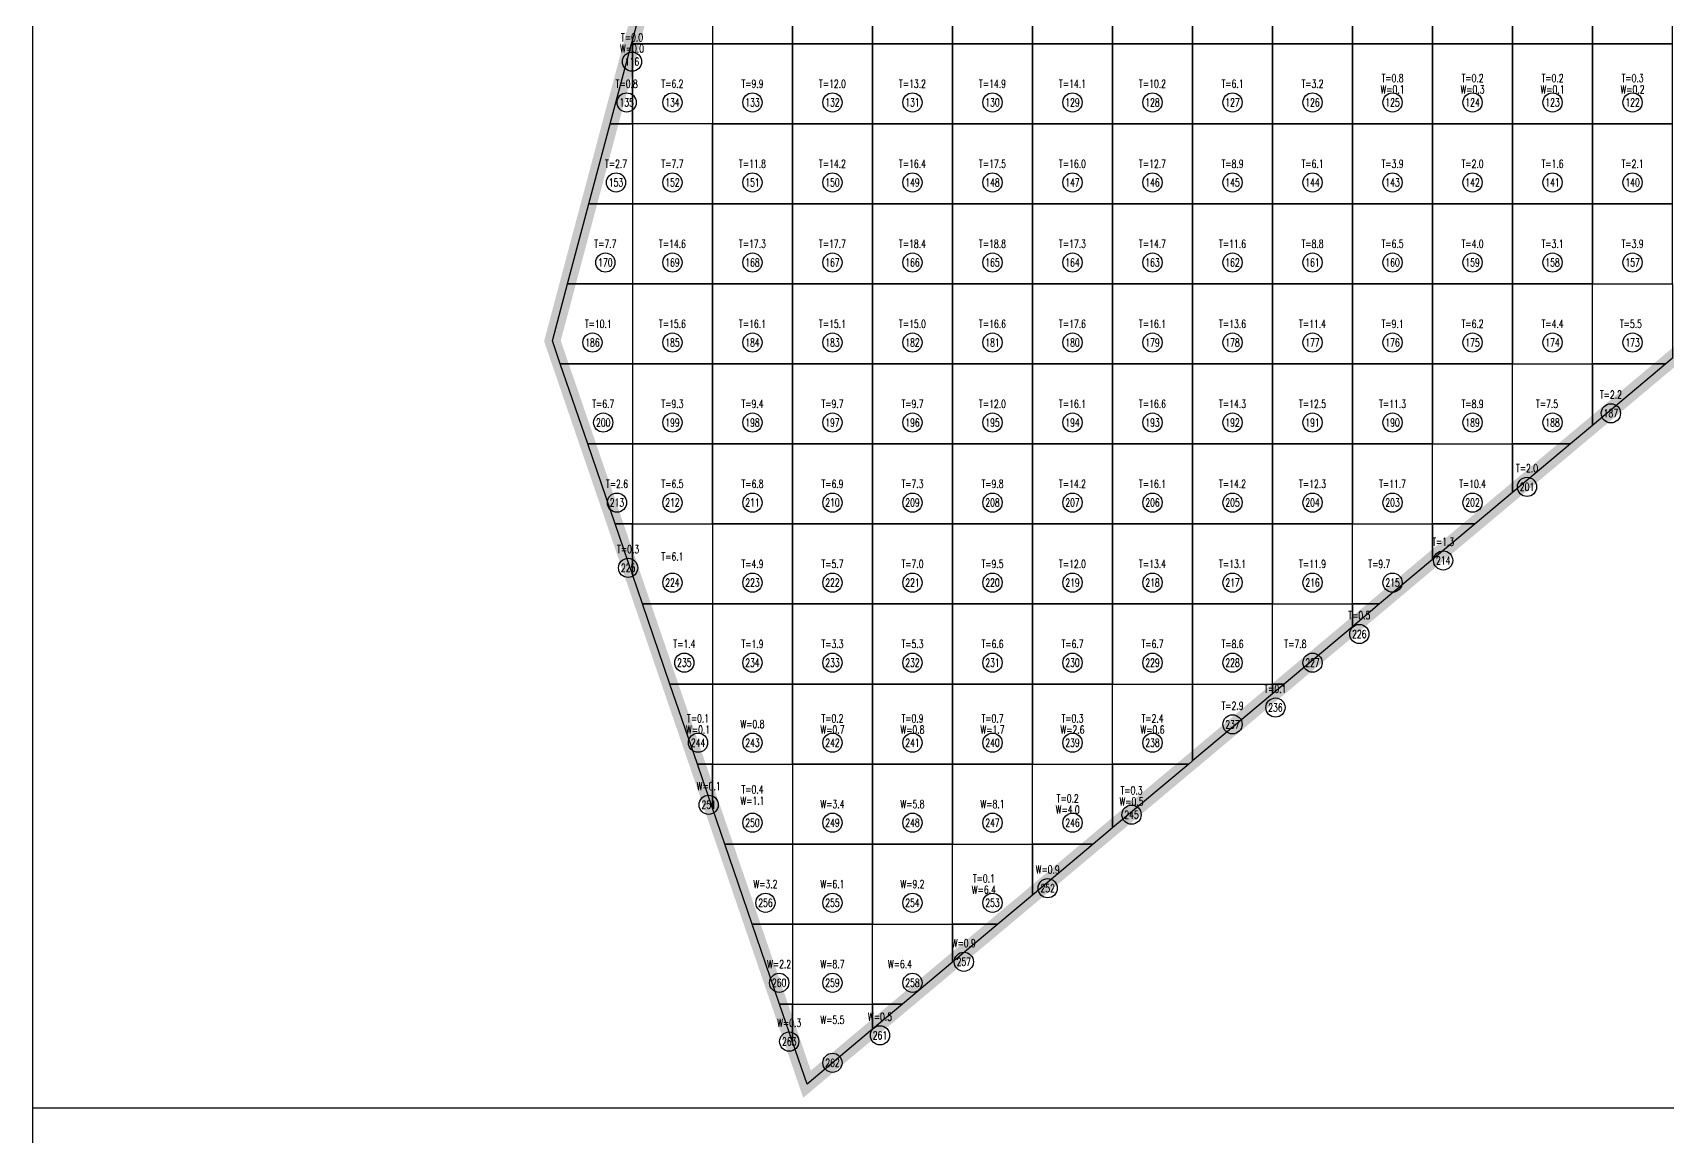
# Model space of a CAD drawing. Extents: x 4283 to 40403, y 1134 to 1764.
# Drawn here: x 18643.5 to 18728.6, y 1570.9 to 1628.3 of the extents above; entities that cross this region are included whole.
import ezdxf
from ezdxf.enums import TextEntityAlignment as Align

# ---------------------------------------------------------------- set-up
doc = ezdxf.new("R2010")
doc.units = 0
for name, color, linetype in [('tdz_22-2方格网', 2, 'Continuous'), ('tdz_22-2方格网计算', 7, 'Continuous'), ('tdz_土方计算图', 7, 'Continuous'), ('tdz_格田', 6, 'Continuous')]:
    doc.layers.add(name, color=color, linetype=linetype)
doc.styles.add('GLandNum', font='txt_____.ttf', dxfattribs={"width": 0.7, "height": 0.5})

msp = doc.modelspace()

# ---------------------------------------------------------------- linework, layer by layer
at = {"layer": 'tdz_22-2方格网', "linetype": 'Continuous'}
for points in [[(18675.761, 1631.92, 2834.71), (18678.86, 1631.92, 2834.529), (18678.86, 1627.753, 2834.358), (18674.694, 1627.753, 2834.604), (18674.694, 1627.915, 2834.608)], [(18678.86, 1631.92, 2834.529), (18678.86, 1627.753, 2834.358), (18683.027, 1627.753, 2833.963), (18683.027, 1631.92, 2834.253)], [(18683.027, 1631.92, 2834.253), (18683.027, 1627.753, 2833.963), (18687.194, 1627.753, 2833.795), (18687.194, 1631.92, 2833.799)], [(18687.194, 1631.92, 2833.799), (18687.194, 1627.753, 2833.795), (18691.36, 1627.753, 2833.623), (18691.36, 1631.92, 2833.528)], [(18691.36, 1631.92, 2833.528), (18691.36, 1627.753, 2833.623), (18695.527, 1627.753, 2833.347), (18695.527, 1631.92, 2833.614)], [(18695.527, 1631.92, 2833.614), (18695.527, 1627.753, 2833.347), (18699.694, 1627.753, 2833.261), (18699.694, 1631.92, 2833.504)], [(18699.694, 1631.92, 2833.504), (18699.694, 1627.753, 2833.261), (18703.86, 1627.753, 2833.242), (18703.86, 1631.92, 2833.48)], [(18703.86, 1631.92, 2833.48), (18703.86, 1627.753, 2833.242), (18708.027, 1627.753, 2833.164), (18708.027, 1631.92, 2833.374)], [(18708.027, 1631.92, 2833.374), (18708.027, 1627.753, 2833.164), (18712.194, 1627.753, 2833.059), (18712.194, 1631.92, 2833.265)], [(18712.194, 1631.92, 2833.265), (18712.194, 1627.753, 2833.059), (18716.36, 1627.753, 2832.927), (18716.36, 1631.92, 2833.082)], [(18716.36, 1631.92, 2833.082), (18716.36, 1627.753, 2832.927), (18720.527, 1627.753, 2832.723), (18720.527, 1631.92, 2832.885)], [(18720.527, 1631.92, 2832.885), (18720.527, 1627.753, 2832.723), (18724.694, 1627.753, 2832.519), (18724.694, 1631.92, 2832.693)], [(18724.694, 1631.92, 2832.693), (18724.694, 1627.753, 2832.519), (18728.86, 1627.753, 2832.363), (18728.86, 1631.92, 2832.503)], [(18674.651, 1627.753, 2834.603), (18674.694, 1627.753, 2834.604), (18674.694, 1623.586, 2834.528), (18673.54, 1623.586, 2834.497)], [(18674.694, 1627.915, 2834.608), (18674.694, 1627.753, 2834.604), (18674.651, 1627.753, 2834.603)], [(18674.694, 1623.586, 2834.528), (18674.694, 1627.753, 2834.604), (18678.86, 1627.753, 2834.358), (18678.86, 1623.586, 2834.188)], [(18678.86, 1627.753, 2834.358), (18678.86, 1623.586, 2834.188), (18683.027, 1623.586, 2833.923), (18683.027, 1627.753, 2833.963)], [(18683.027, 1627.753, 2833.963), (18683.027, 1623.586, 2833.923), (18687.194, 1623.586, 2833.712), (18687.194, 1627.753, 2833.795)], [(18687.194, 1627.753, 2833.795), (18687.194, 1623.586, 2833.712), (18691.36, 1623.586, 2833.352), (18691.36, 1627.753, 2833.623)], [(18691.36, 1627.753, 2833.623), (18691.36, 1623.586, 2833.352), (18695.527, 1623.586, 2833.174), (18695.527, 1627.753, 2833.347)], [(18695.527, 1627.753, 2833.347), (18695.527, 1623.586, 2833.174), (18699.694, 1623.586, 2833.065), (18699.694, 1627.753, 2833.261)], [(18699.694, 1627.753, 2833.261), (18699.694, 1623.586, 2833.065), (18703.86, 1623.586, 2833.04), (18703.86, 1627.753, 2833.242)], [(18703.86, 1627.753, 2833.242), (18703.86, 1623.586, 2833.04), (18708.027, 1623.586, 2832.962), (18708.027, 1627.753, 2833.164)], [(18708.027, 1627.753, 2833.164), (18708.027, 1623.586, 2832.962), (18712.194, 1623.586, 2832.853), (18712.194, 1627.753, 2833.059)], [(18712.194, 1627.753, 2833.059), (18712.194, 1623.586, 2832.853), (18716.36, 1623.586, 2832.734), (18716.36, 1627.753, 2832.927)], [(18716.36, 1627.753, 2832.927), (18716.36, 1623.586, 2832.734), (18720.527, 1623.586, 2832.572), (18720.527, 1627.753, 2832.723)], [(18720.527, 1627.753, 2832.723), (18720.527, 1623.586, 2832.572), (18724.694, 1623.586, 2832.359), (18724.694, 1627.753, 2832.519)], [(18724.694, 1627.753, 2832.519), (18724.694, 1623.586, 2832.359), (18728.86, 1623.586, 2832.188), (18728.86, 1627.753, 2832.363)], [(18673.54, 1623.586, 2834.497), (18674.694, 1623.586, 2834.528), (18674.694, 1619.42, 2834.371), (18672.429, 1619.42, 2834.39)], [(18674.694, 1623.586, 2834.528), (18674.694, 1619.42, 2834.371), (18678.86, 1619.42, 2833.979), (18678.86, 1623.586, 2834.188)], [(18678.86, 1623.586, 2834.188), (18678.86, 1619.42, 2833.979), (18683.027, 1619.42, 2833.662), (18683.027, 1623.586, 2833.923)], [(18683.027, 1623.586, 2833.923), (18683.027, 1619.42, 2833.662), (18687.194, 1619.42, 2833.389), (18687.194, 1623.586, 2833.712)], [(18687.194, 1623.586, 2833.712), (18687.194, 1619.42, 2833.389), (18691.36, 1619.42, 2833.176), (18691.36, 1623.586, 2833.352)], [(18691.36, 1623.586, 2833.352), (18691.36, 1619.42, 2833.176), (18695.527, 1619.42, 2833.024), (18695.527, 1623.586, 2833.174)], [(18695.527, 1623.586, 2833.174), (18695.527, 1619.42, 2833.024), (18699.694, 1619.42, 2832.914), (18699.694, 1623.586, 2833.065)], [(18699.694, 1623.586, 2833.065), (18699.694, 1619.42, 2832.914), (18703.86, 1619.42, 2832.838), (18703.86, 1623.586, 2833.04)], [(18703.86, 1623.586, 2833.04), (18703.86, 1619.42, 2832.838), (18708.027, 1619.42, 2832.766), (18708.027, 1623.586, 2832.962)], [(18708.027, 1623.586, 2832.962), (18708.027, 1619.42, 2832.766), (18712.194, 1619.42, 2832.648), (18712.194, 1623.586, 2832.853)], [(18712.194, 1623.586, 2832.853), (18712.194, 1619.42, 2832.648), (18716.36, 1619.42, 2832.53), (18716.36, 1623.586, 2832.734)], [(18716.36, 1623.586, 2832.734), (18716.36, 1619.42, 2832.53), (18720.527, 1619.42, 2832.423), (18720.527, 1623.586, 2832.572)], [(18720.527, 1623.586, 2832.572), (18720.527, 1619.42, 2832.423), (18724.694, 1619.42, 2832.198), (18724.694, 1623.586, 2832.359)], [(18724.694, 1623.586, 2832.359), (18724.694, 1619.42, 2832.198), (18728.86, 1619.42, 2831.981), (18728.86, 1623.586, 2832.188)], [(18672.429, 1619.42, 2834.39), (18674.694, 1619.42, 2834.371), (18674.694, 1615.253, 2833.844), (18671.319, 1615.253, 2834.283)], [(18674.694, 1619.42, 2834.371), (18674.694, 1615.253, 2833.844), (18678.86, 1615.253, 2833.528), (18678.86, 1619.42, 2833.979)], [(18678.86, 1619.42, 2833.979), (18678.86, 1615.253, 2833.528), (18683.027, 1615.253, 2833.427), (18683.027, 1619.42, 2833.662)], [(18683.027, 1619.42, 2833.662), (18683.027, 1615.253, 2833.427), (18687.194, 1615.253, 2833.317), (18687.194, 1619.42, 2833.389)], [(18687.194, 1619.42, 2833.389), (18687.194, 1615.253, 2833.317), (18691.36, 1615.253, 2833.054), (18691.36, 1619.42, 2833.176)], [(18691.36, 1619.42, 2833.176), (18691.36, 1615.253, 2833.054), (18695.527, 1615.253, 2832.873), (18695.527, 1619.42, 2833.024)], [(18695.527, 1619.42, 2833.024), (18695.527, 1615.253, 2832.873), (18699.694, 1615.253, 2832.764), (18699.694, 1619.42, 2832.914)], [(18699.694, 1619.42, 2832.914), (18699.694, 1615.253, 2832.764), (18703.86, 1615.253, 2832.654), (18703.86, 1619.42, 2832.838)], [(18703.86, 1619.42, 2832.838), (18703.86, 1615.253, 2832.654), (18708.027, 1615.253, 2832.569), (18708.027, 1619.42, 2832.766)], [(18708.027, 1619.42, 2832.766), (18708.027, 1615.253, 2832.569), (18712.194, 1615.253, 2832.452), (18712.194, 1619.42, 2832.648)], [(18712.194, 1619.42, 2832.648), (18712.194, 1615.253, 2832.452), (18716.36, 1615.253, 2832.357), (18716.36, 1619.42, 2832.53)], [(18716.36, 1619.42, 2832.53), (18716.36, 1615.253, 2832.357), (18720.527, 1615.253, 2832.256), (18720.527, 1619.42, 2832.423)], [(18720.527, 1619.42, 2832.423), (18720.527, 1615.253, 2832.256), (18724.694, 1615.253, 2832.06), (18724.694, 1619.42, 2832.198)], [(18724.694, 1619.42, 2832.198), (18724.694, 1615.253, 2832.06), (18728.86, 1615.253, 2831.832), (18728.86, 1619.42, 2831.981)], [(18671.319, 1615.253, 2834.283), (18674.694, 1615.253, 2833.844), (18674.694, 1611.086, 2833.99), (18670.936, 1611.086, 2834.181), (18670.527, 1612.282, 2834.207)], [(18674.694, 1615.253, 2833.844), (18674.694, 1611.086, 2833.99), (18678.86, 1611.086, 2833.793), (18678.86, 1615.253, 2833.528)], [(18678.86, 1615.253, 2833.528), (18678.86, 1611.086, 2833.793), (18683.027, 1611.086, 2833.589), (18683.027, 1615.253, 2833.427)], [(18683.027, 1615.253, 2833.427), (18683.027, 1611.086, 2833.589), (18687.194, 1611.086, 2833.378), (18687.194, 1615.253, 2833.317)], [(18687.194, 1615.253, 2833.317), (18687.194, 1611.086, 2833.378), (18691.36, 1611.086, 2833.225), (18691.36, 1615.253, 2833.054)], [(18691.36, 1615.253, 2833.054), (18691.36, 1611.086, 2833.225), (18695.527, 1611.086, 2832.847), (18695.527, 1615.253, 2832.873)], [(18695.527, 1615.253, 2832.873), (18695.527, 1611.086, 2832.847), (18699.694, 1611.086, 2832.629), (18699.694, 1615.253, 2832.764)], [(18699.694, 1615.253, 2832.764), (18699.694, 1611.086, 2832.629), (18703.86, 1611.086, 2832.515), (18703.86, 1615.253, 2832.654)], [(18703.86, 1615.253, 2832.654), (18703.86, 1611.086, 2832.515), (18708.027, 1611.086, 2832.392), (18708.027, 1615.253, 2832.569)], [(18708.027, 1615.253, 2832.569), (18708.027, 1611.086, 2832.392), (18712.194, 1611.086, 2832.262), (18712.194, 1615.253, 2832.452)], [(18712.194, 1615.253, 2832.452), (18712.194, 1611.086, 2832.262), (18716.36, 1611.086, 2832.148), (18716.36, 1615.253, 2832.357)], [(18716.36, 1615.253, 2832.357), (18716.36, 1611.086, 2832.148), (18720.527, 1611.086, 2832.088), (18720.527, 1615.253, 2832.256)], [(18720.527, 1615.253, 2832.256), (18720.527, 1611.086, 2832.088), (18724.694, 1611.086, 2831.924), (18724.694, 1615.253, 2832.06)], [(18728.512, 1611.086, 2831.71), (18724.694, 1611.086, 2831.924), (18724.694, 1615.253, 2832.06), (18728.86, 1615.253, 2831.832), (18728.86, 1611.378, 2831.708)], [(18670.936, 1611.086, 2834.181), (18674.694, 1611.086, 2833.99), (18674.694, 1606.92, 2833.998), (18672.364, 1606.92, 2834.087)], [(18674.694, 1611.086, 2833.99), (18674.694, 1606.92, 2833.998), (18678.86, 1606.92, 2833.801), (18678.86, 1611.086, 2833.793)], [(18678.86, 1611.086, 2833.793), (18678.86, 1606.92, 2833.801), (18683.027, 1606.92, 2833.624), (18683.027, 1611.086, 2833.589)], [(18683.027, 1611.086, 2833.589), (18683.027, 1606.92, 2833.624), (18687.194, 1606.92, 2833.413), (18687.194, 1611.086, 2833.378)], [(18687.194, 1611.086, 2833.378), (18687.194, 1606.92, 2833.413), (18691.36, 1606.92, 2833.24), (18691.36, 1611.086, 2833.225)], [(18691.36, 1611.086, 2833.225), (18691.36, 1606.92, 2833.24), (18695.527, 1606.92, 2832.879), (18695.527, 1611.086, 2832.847)], [(18695.527, 1611.086, 2832.847), (18695.527, 1606.92, 2832.879), (18699.694, 1606.92, 2832.528), (18699.694, 1611.086, 2832.629)], [(18699.694, 1611.086, 2832.629), (18699.694, 1606.92, 2832.528), (18703.86, 1606.92, 2832.399), (18703.86, 1611.086, 2832.515)], [(18703.86, 1611.086, 2832.515), (18703.86, 1606.92, 2832.399), (18708.027, 1606.92, 2832.311), (18708.027, 1611.086, 2832.392)], [(18708.027, 1611.086, 2832.392), (18708.027, 1606.92, 2832.311), (18712.194, 1606.92, 2832.133), (18712.194, 1611.086, 2832.262)], [(18712.194, 1611.086, 2832.262), (18712.194, 1606.92, 2832.133), (18716.36, 1606.92, 2831.959), (18716.36, 1611.086, 2832.148)], [(18716.36, 1611.086, 2832.148), (18716.36, 1606.92, 2831.959), (18720.527, 1606.92, 2831.869), (18720.527, 1611.086, 2832.088)], [(18723.542, 1606.92, 2831.739), (18720.527, 1606.92, 2831.869), (18720.527, 1611.086, 2832.088), (18724.694, 1611.086, 2831.924), (18724.694, 1607.885, 2831.733)], [(18724.694, 1611.086, 2831.924), (18728.512, 1611.086, 2831.71), (18724.694, 1607.885, 2831.733)], [(18672.364, 1606.92, 2834.087), (18674.694, 1606.92, 2833.998), (18674.694, 1602.753, 2833.972), (18673.792, 1602.753, 2833.992)], [(18674.694, 1606.92, 2833.998), (18674.694, 1602.753, 2833.972), (18678.86, 1602.753, 2833.751), (18678.86, 1606.92, 2833.801)], [(18678.86, 1606.92, 2833.801), (18678.86, 1602.753, 2833.751), (18683.027, 1602.753, 2833.548), (18683.027, 1606.92, 2833.624)], [(18683.027, 1606.92, 2833.624), (18683.027, 1602.753, 2833.548), (18687.194, 1602.753, 2833.376), (18687.194, 1606.92, 2833.413)], [(18687.194, 1606.92, 2833.413), (18687.194, 1602.753, 2833.376), (18691.36, 1602.753, 2833.127), (18691.36, 1606.92, 2833.24)], [(18691.36, 1606.92, 2833.24), (18691.36, 1602.753, 2833.127), (18695.527, 1602.753, 2832.822), (18695.527, 1606.92, 2832.879)], [(18695.527, 1606.92, 2832.879), (18695.527, 1602.753, 2832.822), (18699.694, 1602.753, 2832.496), (18699.694, 1606.92, 2832.528)], [(18699.694, 1606.92, 2832.528), (18699.694, 1602.753, 2832.496), (18703.86, 1602.753, 2832.29), (18703.86, 1606.92, 2832.399)], [(18703.86, 1606.92, 2832.399), (18703.86, 1602.753, 2832.29), (18708.027, 1602.753, 2832.202), (18708.027, 1606.92, 2832.311)], [(18708.027, 1606.92, 2832.311), (18708.027, 1602.753, 2832.202), (18712.194, 1602.753, 2832.054), (18712.194, 1606.92, 2832.133)], [(18712.194, 1606.92, 2832.133), (18712.194, 1602.753, 2832.054), (18716.36, 1602.753, 2831.875), (18716.36, 1606.92, 2831.959)], [(18718.573, 1602.753, 2831.804), (18716.36, 1602.753, 2831.875), (18716.36, 1606.92, 2831.959), (18720.527, 1606.92, 2831.869), (18720.527, 1604.392, 2831.757)], [(18720.527, 1606.92, 2831.869), (18723.542, 1606.92, 2831.739), (18720.527, 1604.392, 2831.757)], [(18673.792, 1602.753, 2833.992), (18674.694, 1602.753, 2833.972), (18674.694, 1600.12, 2833.932)], [(18674.694, 1600.12, 2833.932), (18674.694, 1602.753, 2833.972), (18678.86, 1602.753, 2833.751), (18678.86, 1598.586, 2833.76), (18675.219, 1598.586, 2833.898)], [(18678.86, 1602.753, 2833.751), (18678.86, 1598.586, 2833.76), (18683.027, 1598.586, 2833.503), (18683.027, 1602.753, 2833.548)], [(18683.027, 1602.753, 2833.548), (18683.027, 1598.586, 2833.503), (18687.194, 1598.586, 2833.272), (18687.194, 1602.753, 2833.376)], [(18687.194, 1602.753, 2833.376), (18687.194, 1598.586, 2833.272), (18691.36, 1598.586, 2832.997), (18691.36, 1602.753, 2833.127)], [(18691.36, 1602.753, 2833.127), (18691.36, 1598.586, 2832.997), (18695.527, 1598.586, 2832.736), (18695.527, 1602.753, 2832.822)], [(18695.527, 1602.753, 2832.822), (18695.527, 1598.586, 2832.736), (18699.694, 1598.586, 2832.532), (18699.694, 1602.753, 2832.496)], [(18699.694, 1602.753, 2832.496), (18699.694, 1598.586, 2832.532), (18703.86, 1598.586, 2832.333), (18703.86, 1602.753, 2832.29)], [(18703.86, 1602.753, 2832.29), (18703.86, 1598.586, 2832.333), (18708.027, 1598.586, 2832.104), (18708.027, 1602.753, 2832.202)], [(18708.027, 1602.753, 2832.202), (18708.027, 1598.586, 2832.104), (18712.194, 1598.586, 2831.975), (18712.194, 1602.753, 2832.054)], [(18713.603, 1598.586, 2831.937), (18712.194, 1598.586, 2831.975), (18712.194, 1602.753, 2832.054), (18716.36, 1602.753, 2831.875), (18716.36, 1600.898, 2831.863)], [(18716.36, 1602.753, 2831.875), (18718.573, 1602.753, 2831.804), (18716.36, 1600.898, 2831.863)], [(18675.219, 1598.586, 2833.898), (18678.86, 1598.586, 2833.76), (18678.86, 1594.42, 2833.723), (18676.647, 1594.42, 2833.804)], [(18678.86, 1598.586, 2833.76), (18678.86, 1594.42, 2833.723), (18683.027, 1594.42, 2833.548), (18683.027, 1598.586, 2833.503)], [(18683.027, 1598.586, 2833.503), (18683.027, 1594.42, 2833.548), (18687.194, 1594.42, 2833.273), (18687.194, 1598.586, 2833.272)], [(18687.194, 1598.586, 2833.272), (18687.194, 1594.42, 2833.273), (18691.36, 1594.42, 2833.031), (18691.36, 1598.586, 2832.997)], [(18691.36, 1598.586, 2832.997), (18691.36, 1594.42, 2833.031), (18695.527, 1594.42, 2832.88), (18695.527, 1598.586, 2832.736)], [(18695.527, 1598.586, 2832.736), (18695.527, 1594.42, 2832.88), (18699.694, 1594.42, 2832.728), (18699.694, 1598.586, 2832.532)], [(18699.694, 1598.586, 2832.532), (18699.694, 1594.42, 2832.728), (18703.86, 1594.42, 2832.524), (18703.86, 1598.586, 2832.333)], [(18703.86, 1598.586, 2832.333), (18703.86, 1594.42, 2832.524), (18708.027, 1594.42, 2832.15), (18708.027, 1598.586, 2832.104)], [(18708.633, 1594.42, 2832.133), (18708.027, 1594.42, 2832.15), (18708.027, 1598.586, 2832.104), (18712.194, 1598.586, 2831.975), (18712.194, 1597.405, 2831.975)], [(18712.194, 1598.586, 2831.975), (18713.603, 1598.586, 2831.937), (18712.194, 1597.405, 2831.975)], [(18676.647, 1594.42, 2833.804), (18678.86, 1594.42, 2833.723), (18678.86, 1590.253, 2833.687), (18678.074, 1590.253, 2833.71)], [(18678.86, 1594.42, 2833.723), (18678.86, 1590.253, 2833.687), (18683.027, 1590.253, 2833.512), (18683.027, 1594.42, 2833.548)], [(18683.027, 1594.42, 2833.548), (18683.027, 1590.253, 2833.512), (18687.194, 1590.253, 2833.325), (18687.194, 1594.42, 2833.273)], [(18687.194, 1594.42, 2833.273), (18687.194, 1590.253, 2833.325), (18691.36, 1590.253, 2833.209), (18691.36, 1594.42, 2833.031)], [(18691.36, 1594.42, 2833.031), (18691.36, 1590.253, 2833.209), (18695.527, 1590.253, 2833.114), (18695.527, 1594.42, 2832.88)], [(18695.527, 1594.42, 2832.88), (18695.527, 1590.253, 2833.114), (18699.694, 1590.253, 2832.926), (18699.694, 1594.42, 2832.728)], [(18703.663, 1590.253, 2832.373), (18699.694, 1590.253, 2832.926), (18699.694, 1594.42, 2832.728), (18703.86, 1594.42, 2832.524), (18703.86, 1590.418, 2832.363)], [(18703.86, 1590.418, 2832.363), (18703.86, 1594.42, 2832.524), (18708.027, 1594.42, 2832.15), (18708.027, 1593.912, 2832.162)], [(18708.027, 1594.42, 2832.15), (18708.633, 1594.42, 2832.133), (18708.027, 1593.912, 2832.162)], [(18678.074, 1590.253, 2833.71), (18678.86, 1590.253, 2833.687), (18678.86, 1587.958, 2833.658)], [(18678.86, 1587.958, 2833.658), (18678.86, 1590.253, 2833.687), (18683.027, 1590.253, 2833.512), (18683.027, 1586.086, 2833.475), (18679.502, 1586.086, 2833.616)], [(18683.027, 1590.253, 2833.512), (18683.027, 1586.086, 2833.475), (18687.194, 1586.086, 2833.333), (18687.194, 1590.253, 2833.325)], [(18687.194, 1590.253, 2833.325), (18687.194, 1586.086, 2833.333), (18691.36, 1586.086, 2833.333), (18691.36, 1590.253, 2833.209)], [(18691.36, 1590.253, 2833.209), (18691.36, 1586.086, 2833.333), (18695.527, 1586.086, 2833.106), (18695.527, 1590.253, 2833.114)], [(18698.694, 1586.086, 2832.613), (18695.527, 1586.086, 2833.106), (18695.527, 1590.253, 2833.114), (18699.694, 1590.253, 2832.926), (18699.694, 1586.925, 2832.565)], [(18699.694, 1590.253, 2832.926), (18703.663, 1590.253, 2832.373), (18699.694, 1586.925, 2832.565)], [(18679.502, 1586.086, 2833.616), (18683.027, 1586.086, 2833.475), (18683.027, 1581.92, 2833.438), (18680.929, 1581.92, 2833.522)], [(18683.027, 1586.086, 2833.475), (18683.027, 1581.92, 2833.438), (18687.194, 1581.92, 2833.333), (18687.194, 1586.086, 2833.333)], [(18687.194, 1586.086, 2833.333), (18687.194, 1581.92, 2833.333), (18691.36, 1581.92, 2833.234), (18691.36, 1586.086, 2833.333)], [(18693.724, 1581.92, 2832.853), (18691.36, 1581.92, 2833.234), (18691.36, 1586.086, 2833.333), (18695.527, 1586.086, 2833.106), (18695.527, 1583.432, 2832.766)], [(18695.527, 1586.086, 2833.106), (18698.694, 1586.086, 2832.613), (18695.527, 1583.432, 2832.766)], [(18680.929, 1581.92, 2833.522), (18683.027, 1581.92, 2833.438), (18683.027, 1577.753, 2833.402), (18682.357, 1577.753, 2833.427)], [(18683.027, 1581.92, 2833.438), (18683.027, 1577.753, 2833.402), (18687.194, 1577.753, 2833.333), (18687.194, 1581.92, 2833.333)], [(18688.754, 1577.753, 2833.093), (18687.194, 1577.753, 2833.333), (18687.194, 1581.92, 2833.333), (18691.36, 1581.92, 2833.234), (18691.36, 1579.938, 2832.968)], [(18691.36, 1581.92, 2833.234), (18693.724, 1581.92, 2832.853), (18691.36, 1579.938, 2832.968)], [(18682.357, 1577.753, 2833.427), (18683.027, 1577.753, 2833.402), (18683.027, 1575.797, 2833.383)], [(18683.027, 1575.797, 2833.383), (18683.027, 1577.753, 2833.402), (18687.194, 1577.753, 2833.333), (18687.194, 1576.445, 2833.168), (18683.784, 1573.586, 2833.333)], [(18687.194, 1577.753, 2833.333), (18688.754, 1577.753, 2833.093), (18687.194, 1576.445, 2833.168)]]:
    msp.add_polyline3d(points, close=True, dxfattribs=at)
at = {"layer": 'tdz_22-2方格网计算', "color": 7, "linetype": 'Continuous'}
for centre in [(18674.672, 1626.821), (18674.394, 1624.698), (18676.777, 1624.698), (18680.944, 1624.698), (18685.11, 1624.698), (18689.277, 1624.698), (18693.444, 1624.698), (18697.61, 1624.698), (18701.777, 1624.698), (18705.944, 1624.698), (18710.11, 1624.698), (18714.277, 1624.698), (18718.444, 1624.698), (18722.61, 1624.698), (18726.777, 1624.698), (18673.839, 1620.531), (18676.777, 1620.531), (18680.944, 1620.531), (18685.11, 1620.531), (18689.277, 1620.531), (18693.444, 1620.531), (18697.61, 1620.531), (18701.777, 1620.531), (18705.944, 1620.531), (18710.11, 1620.531), (18714.277, 1620.531), (18718.444, 1620.531), (18722.61, 1620.531), (18726.777, 1620.531), (18673.284, 1616.364), (18676.777, 1616.364), (18680.944, 1616.364), (18685.11, 1616.364), (18689.277, 1616.364), (18693.444, 1616.364), (18697.61, 1616.364), (18701.777, 1616.364), (18705.944, 1616.364), (18710.11, 1616.364), (18714.277, 1616.364), (18718.444, 1616.364), (18722.61, 1616.364), (18726.777, 1616.364), (18672.61, 1612.198), (18676.777, 1612.198), (18680.944, 1612.198), (18685.11, 1612.198), (18689.277, 1612.198), (18693.444, 1612.198), (18697.61, 1612.198), (18701.777, 1612.198), (18705.944, 1612.198), (18710.11, 1612.198), (18714.277, 1612.198), (18718.444, 1612.198), (18722.61, 1612.198), (18726.777, 1612.198), (18725.648, 1608.513), (18673.172, 1608.031), (18676.777, 1608.031), (18680.944, 1608.031), (18685.11, 1608.031), (18689.277, 1608.031), (18693.444, 1608.031), (18697.61, 1608.031), (18701.777, 1608.031), (18705.944, 1608.031), (18710.11, 1608.031), (18714.277, 1608.031), (18718.444, 1608.031), (18722.61, 1608.031), (18721.281, 1604.683), (18673.886, 1603.864), (18676.777, 1603.864), (18680.944, 1603.864), (18685.11, 1603.864), (18689.277, 1603.864), (18693.444, 1603.864), (18697.61, 1603.864), (18701.777, 1603.864), (18705.944, 1603.864), (18710.11, 1603.864), (18714.277, 1603.864), (18718.444, 1603.864), (18716.913, 1600.853), (18674.468, 1600.464), (18676.777, 1599.698), (18680.944, 1599.698), (18685.11, 1599.698), (18689.277, 1599.698), (18693.444, 1599.698), (18697.61, 1599.698), (18701.777, 1599.698), (18705.944, 1599.698), (18710.11, 1599.698), (18714.277, 1599.698), (18712.546, 1597.023), (18677.397, 1595.531), (18680.944, 1595.531), (18685.11, 1595.531), (18689.277, 1595.531), (18693.444, 1595.531), (18697.61, 1595.531), (18701.777, 1595.531), (18705.944, 1595.531), (18710.11, 1595.531), (18708.178, 1593.193), (18705.944, 1592.32), (18678.11, 1591.364), (18680.944, 1591.364), (18685.11, 1591.364), (18689.277, 1591.364), (18693.444, 1591.364), (18697.61, 1591.364), (18701.777, 1591.364), (18678.664, 1588.134), (18680.944, 1587.198), (18685.11, 1587.198), (18689.277, 1587.198), (18693.444, 1587.198), (18697.61, 1587.198), (18700.686, 1587.617), (18696.319, 1583.787), (18681.621, 1583.031), (18685.11, 1583.031), (18689.277, 1583.031), (18693.444, 1583.031), (18691.951, 1579.957), (18682.335, 1578.864), (18685.11, 1578.864), (18689.277, 1578.864), (18687.584, 1576.127), (18682.859, 1575.803), (18685.11, 1574.698)]:
    msp.add_circle(centre, 0.5, dxfattribs=at)
at = {"layer": 'tdz_土方计算图', "linetype": 'Continuous'}
for points in [[(18643.46, 1512.357), (18643.46, 1512.357), (18643.46, 1672.357), (18643.46, 1672.357)], [(18643.46, 1572.357), (18773.46, 1572.357)]]:
    msp.add_lwpolyline(points, dxfattribs=at)
at = {"layer": 'tdz_格田', "linetype": 'Continuous', "lineweight": 60, "const_width": 0.833}
msp.add_lwpolyline([(18683.784, 1573.586), (18670.527, 1612.282), (18678.784, 1643.263), (18707.265, 1671.128), (18746.393, 1626.078), (18683.784, 1573.586)], close=True, dxfattribs=at)

# ---------------------------------------------------------------- texts
at = {"layer": 'tdz_22-2方格网计算', "color": 173, "linetype": 'Continuous', "style": 'GLandNum', "width": 0.7}
for s, p in [('W=0.0', (18674.672, 1627.502)), ('W=0.1', (18714.277, 1625.378)), ('W=0.3', (18718.444, 1625.378)), ('W=0.1', (18722.61, 1625.378)), ('W=0.2', (18726.777, 1625.378)), ('W=0.1', (18678.11, 1592.045)), ('W=0.8', (18680.944, 1592.336)), ('W=0.7', (18685.11, 1592.045)), ('W=0.8', (18689.277, 1592.045)), ('W=1.7', (18693.444, 1592.045)), ('W=2.6', (18697.61, 1592.045)), ('W=0.6', (18701.777, 1592.045)), ('W=0.1', (18678.664, 1589.106)), ('W=1.1', (18680.944, 1588.346)), ('W=0.5', (18700.686, 1588.297)), ('W=3.4', (18685.11, 1588.17)), ('W=5.8', (18689.277, 1588.17)), ('W=8.1', (18693.444, 1588.17)), ('W=4.0', (18697.36, 1587.878)), ('W=3.2', (18681.621, 1584.003)), ('W=6.1', (18685.11, 1584.003)), ('W=9.2', (18689.277, 1584.003)), ('W=0.9', (18696.319, 1584.759)), ('W=6.4', (18692.993, 1583.711)), ('W=0.9', (18691.951, 1580.929)), ('W=2.2', (18682.335, 1579.836)), ('W=8.7', (18685.11, 1579.836)), ('W=6.4', (18688.625, 1579.836)), ('W=0.3', (18682.859, 1576.775)), ('W=5.5', (18685.11, 1576.937)), ('W=0.5', (18687.584, 1577.099))]:
    msp.add_text(s, height=0.4167, dxfattribs=at).set_placement(p, align=Align.MIDDLE_CENTER)
at = {"layer": 'tdz_22-2方格网计算', "color": 2, "linetype": 'Continuous', "style": 'GLandNum', "width": 0.7}
for s, p in [('T=0.0', (18674.672, 1628.085)), ('T=0.8', (18714.277, 1625.961)), ('T=0.2', (18718.444, 1625.961)), ('T=0.2', (18722.61, 1625.961)), ('T=0.3', (18726.777, 1625.961)), ('T=0.8', (18674.394, 1625.67)), ('T=6.2', (18676.777, 1625.67)), ('T=9.9', (18680.944, 1625.67)), ('T=12.0', (18685.11, 1625.67)), ('T=13.2', (18689.277, 1625.67)), ('T=14.9', (18693.444, 1625.67)), ('T=14.1', (18697.61, 1625.67)), ('T=10.2', (18701.777, 1625.67)), ('T=6.1', (18705.944, 1625.67)), ('T=3.2', (18710.11, 1625.67)), ('T=2.7', (18673.839, 1621.503)), ('T=7.7', (18676.777, 1621.503)), ('T=11.8', (18680.944, 1621.503)), ('T=14.2', (18685.11, 1621.503)), ('T=16.4', (18689.277, 1621.503)), ('T=17.5', (18693.444, 1621.503)), ('T=16.0', (18697.61, 1621.503)), ('T=12.7', (18701.777, 1621.503)), ('T=8.9', (18705.944, 1621.503)), ('T=6.1', (18710.11, 1621.503)), ('T=3.9', (18714.277, 1621.503)), ('T=2.0', (18718.444, 1621.503)), ('T=1.6', (18722.61, 1621.503)), ('T=2.1', (18726.777, 1621.503)), ('T=7.7', (18673.284, 1617.336)), ('T=14.6', (18676.777, 1617.336)), ('T=17.3', (18680.944, 1617.336)), ('T=17.7', (18685.11, 1617.336)), ('T=18.4', (18689.277, 1617.336)), ('T=18.8', (18693.444, 1617.336)), ('T=17.3', (18697.61, 1617.336)), ('T=14.7', (18701.777, 1617.336)), ('T=11.6', (18705.944, 1617.336)), ('T=8.8', (18710.11, 1617.336)), ('T=6.5', (18714.277, 1617.336)), ('T=4.0', (18718.444, 1617.336)), ('T=3.1', (18722.61, 1617.336)), ('T=3.9', (18726.777, 1617.336)), ('T=10.1', (18672.911, 1613.17)), ('T=15.6', (18676.777, 1613.17)), ('T=16.1', (18680.944, 1613.17)), ('T=15.1', (18685.11, 1613.17)), ('T=15.0', (18689.277, 1613.17)), ('T=16.6', (18693.444, 1613.17)), ('T=17.6', (18697.61, 1613.17)), ('T=16.1', (18701.777, 1613.17)), ('T=13.6', (18705.944, 1613.17)), ('T=11.4', (18710.11, 1613.17)), ('T=9.1', (18714.277, 1613.17)), ('T=6.2', (18718.444, 1613.17)), ('T=4.4', (18722.61, 1613.17)), ('T=5.5', (18726.69, 1613.17)), ('T=6.7', (18673.172, 1609.003)), ('T=9.3', (18676.777, 1609.003)), ('T=9.4', (18680.944, 1609.003)), ('T=9.7', (18685.11, 1609.003)), ('T=9.7', (18689.277, 1609.003)), ('T=12.0', (18693.444, 1609.003)), ('T=16.1', (18697.61, 1609.003)), ('T=16.6', (18701.777, 1609.003)), ('T=14.3', (18705.944, 1609.003)), ('T=12.5', (18710.11, 1609.003)), ('T=11.3', (18714.277, 1609.003)), ('T=8.9', (18718.444, 1609.003)), ('T=7.5', (18722.322, 1609.003)), ('T=2.2', (18725.648, 1609.486)), ('T=2.0', (18721.281, 1605.656)), ('T=2.6', (18673.886, 1604.836)), ('T=6.5', (18676.777, 1604.836)), ('T=6.8', (18680.944, 1604.836)), ('T=6.9', (18685.11, 1604.836)), ('T=7.3', (18689.277, 1604.836)), ('T=9.8', (18693.444, 1604.836)), ('T=14.2', (18697.61, 1604.836)), ('T=16.1', (18701.777, 1604.836)), ('T=14.2', (18705.944, 1604.836)), ('T=12.3', (18710.11, 1604.836)), ('T=11.7', (18714.277, 1604.836)), ('T=10.4', (18718.444, 1604.836)), ('T=0.3', (18674.468, 1601.437)), ('T=6.1', (18676.777, 1601.053)), ('T=1.3', (18716.913, 1601.826)), ('T=4.9', (18680.944, 1600.67)), ('T=5.7', (18685.11, 1600.67)), ('T=7.0', (18689.277, 1600.67)), ('T=9.5', (18693.444, 1600.67)), ('T=12.0', (18697.61, 1600.67)), ('T=13.4', (18701.777, 1600.67)), ('T=13.1', (18705.944, 1600.67)), ('T=11.9', (18710.11, 1600.67)), ('T=9.7', (18713.588, 1600.67)), ('T=0.5', (18712.546, 1597.996)), ('T=1.4', (18677.397, 1596.503)), ('T=1.9', (18680.944, 1596.503)), ('T=3.3', (18685.11, 1596.503)), ('T=5.3', (18689.277, 1596.503)), ('T=6.6', (18693.444, 1596.503)), ('T=6.7', (18697.61, 1596.503)), ('T=6.7', (18701.777, 1596.503)), ('T=8.6', (18705.944, 1596.503)), ('T=7.8', (18709.22, 1596.503)), ('T=0.1', (18708.178, 1594.166)), ('T=0.1', (18678.11, 1592.628)), ('T=0.2', (18685.11, 1592.628)), ('T=0.9', (18689.277, 1592.628)), ('T=0.7', (18693.444, 1592.628)), ('T=0.3', (18697.61, 1592.628)), ('T=2.4', (18701.777, 1592.628)), ('T=2.9', (18705.944, 1593.292)), ('T=0.4', (18680.944, 1588.929)), ('T=0.2', (18697.36, 1588.461)), ('T=0.3', (18700.686, 1588.881)), ('T=0.1', (18692.993, 1584.295))]:
    msp.add_text(s, height=0.4167, dxfattribs=at).set_placement(p, align=Align.MIDDLE_CENTER)
at = {"layer": 'tdz_22-2方格网计算', "color": 7, "linetype": 'Continuous', "style": 'GLandNum', "width": 0.7}
for s, p in [('116', (18674.672, 1626.821)), ('135', (18674.394, 1624.698)), ('134', (18676.777, 1624.698)), ('133', (18680.944, 1624.698)), ('132', (18685.11, 1624.698)), ('131', (18689.277, 1624.698)), ('130', (18693.444, 1624.698)), ('129', (18697.61, 1624.698)), ('128', (18701.777, 1624.698)), ('127', (18705.944, 1624.698)), ('126', (18710.11, 1624.698)), ('125', (18714.277, 1624.698)), ('124', (18718.444, 1624.698)), ('123', (18722.61, 1624.698)), ('122', (18726.777, 1624.698)), ('153', (18673.839, 1620.531)), ('152', (18676.777, 1620.531)), ('151', (18680.944, 1620.531)), ('150', (18685.11, 1620.531)), ('149', (18689.277, 1620.531)), ('148', (18693.444, 1620.531)), ('147', (18697.61, 1620.531)), ('146', (18701.777, 1620.531)), ('145', (18705.944, 1620.531)), ('144', (18710.11, 1620.531)), ('143', (18714.277, 1620.531)), ('142', (18718.444, 1620.531)), ('141', (18722.61, 1620.531)), ('140', (18726.777, 1620.531)), ('170', (18673.284, 1616.364)), ('169', (18676.777, 1616.364)), ('168', (18680.944, 1616.364)), ('167', (18685.11, 1616.364)), ('166', (18689.277, 1616.364)), ('165', (18693.444, 1616.364)), ('164', (18697.61, 1616.364)), ('163', (18701.777, 1616.364)), ('162', (18705.944, 1616.364)), ('161', (18710.11, 1616.364)), ('160', (18714.277, 1616.364)), ('159', (18718.444, 1616.364)), ('158', (18722.61, 1616.364)), ('157', (18726.777, 1616.364)), ('186', (18672.61, 1612.198)), ('185', (18676.777, 1612.198)), ('184', (18680.944, 1612.198)), ('183', (18685.11, 1612.198)), ('182', (18689.277, 1612.198)), ('181', (18693.444, 1612.198)), ('180', (18697.61, 1612.198)), ('179', (18701.777, 1612.198)), ('178', (18705.944, 1612.198)), ('177', (18710.11, 1612.198)), ('176', (18714.277, 1612.198)), ('175', (18718.444, 1612.198)), ('174', (18722.61, 1612.198)), ('173', (18726.777, 1612.198)), ('200', (18673.172, 1608.031)), ('199', (18676.777, 1608.031)), ('198', (18680.944, 1608.031)), ('197', (18685.11, 1608.031)), ('196', (18689.277, 1608.031)), ('195', (18693.444, 1608.031)), ('194', (18697.61, 1608.031)), ('193', (18701.777, 1608.031)), ('192', (18705.944, 1608.031)), ('191', (18710.11, 1608.031)), ('190', (18714.277, 1608.031)), ('189', (18718.444, 1608.031)), ('188', (18722.61, 1608.031)), ('187', (18725.648, 1608.513)), ('201', (18721.281, 1604.683)), ('213', (18673.886, 1603.864)), ('212', (18676.777, 1603.864)), ('211', (18680.944, 1603.864)), ('210', (18685.11, 1603.864)), ('209', (18689.277, 1603.864)), ('208', (18693.444, 1603.864)), ('207', (18697.61, 1603.864)), ('206', (18701.777, 1603.864)), ('205', (18705.944, 1603.864)), ('204', (18710.11, 1603.864)), ('203', (18714.277, 1603.864)), ('202', (18718.444, 1603.864)), ('225', (18674.468, 1600.464)), ('214', (18716.913, 1600.853)), ('224', (18676.777, 1599.698)), ('223', (18680.944, 1599.698)), ('222', (18685.11, 1599.698)), ('221', (18689.277, 1599.698)), ('220', (18693.444, 1599.698)), ('219', (18697.61, 1599.698)), ('218', (18701.777, 1599.698)), ('217', (18705.944, 1599.698)), ('216', (18710.11, 1599.698)), ('215', (18714.277, 1599.698)), ('226', (18712.546, 1597.023)), ('235', (18677.397, 1595.531)), ('234', (18680.944, 1595.531)), ('233', (18685.11, 1595.531)), ('232', (18689.277, 1595.531)), ('231', (18693.444, 1595.531)), ('230', (18697.61, 1595.531)), ('229', (18701.777, 1595.531)), ('228', (18705.944, 1595.531)), ('227', (18710.11, 1595.531)), ('236', (18708.178, 1593.193)), ('237', (18705.944, 1592.32)), ('244', (18678.11, 1591.364)), ('243', (18680.944, 1591.364)), ('242', (18685.11, 1591.364)), ('241', (18689.277, 1591.364)), ('240', (18693.444, 1591.364)), ('239', (18697.61, 1591.364)), ('238', (18701.777, 1591.364)), ('251', (18678.664, 1588.134)), ('245', (18700.686, 1587.617)), ('250', (18680.944, 1587.198)), ('249', (18685.11, 1587.198)), ('248', (18689.277, 1587.198)), ('247', (18693.444, 1587.198)), ('246', (18697.61, 1587.198)), ('252', (18696.319, 1583.787)), ('256', (18681.621, 1583.031)), ('255', (18685.11, 1583.031)), ('254', (18689.277, 1583.031)), ('253', (18693.444, 1583.031)), ('257', (18691.951, 1579.957)), ('260', (18682.335, 1578.864)), ('259', (18685.11, 1578.864)), ('258', (18689.277, 1578.864)), ('263', (18682.859, 1575.803)), ('261', (18687.584, 1576.127)), ('262', (18685.11, 1574.698))]:
    msp.add_text(s, height=0.4167, dxfattribs=at).set_placement(p, align=Align.MIDDLE_CENTER)

doc.saveas('drawing.dxf')
